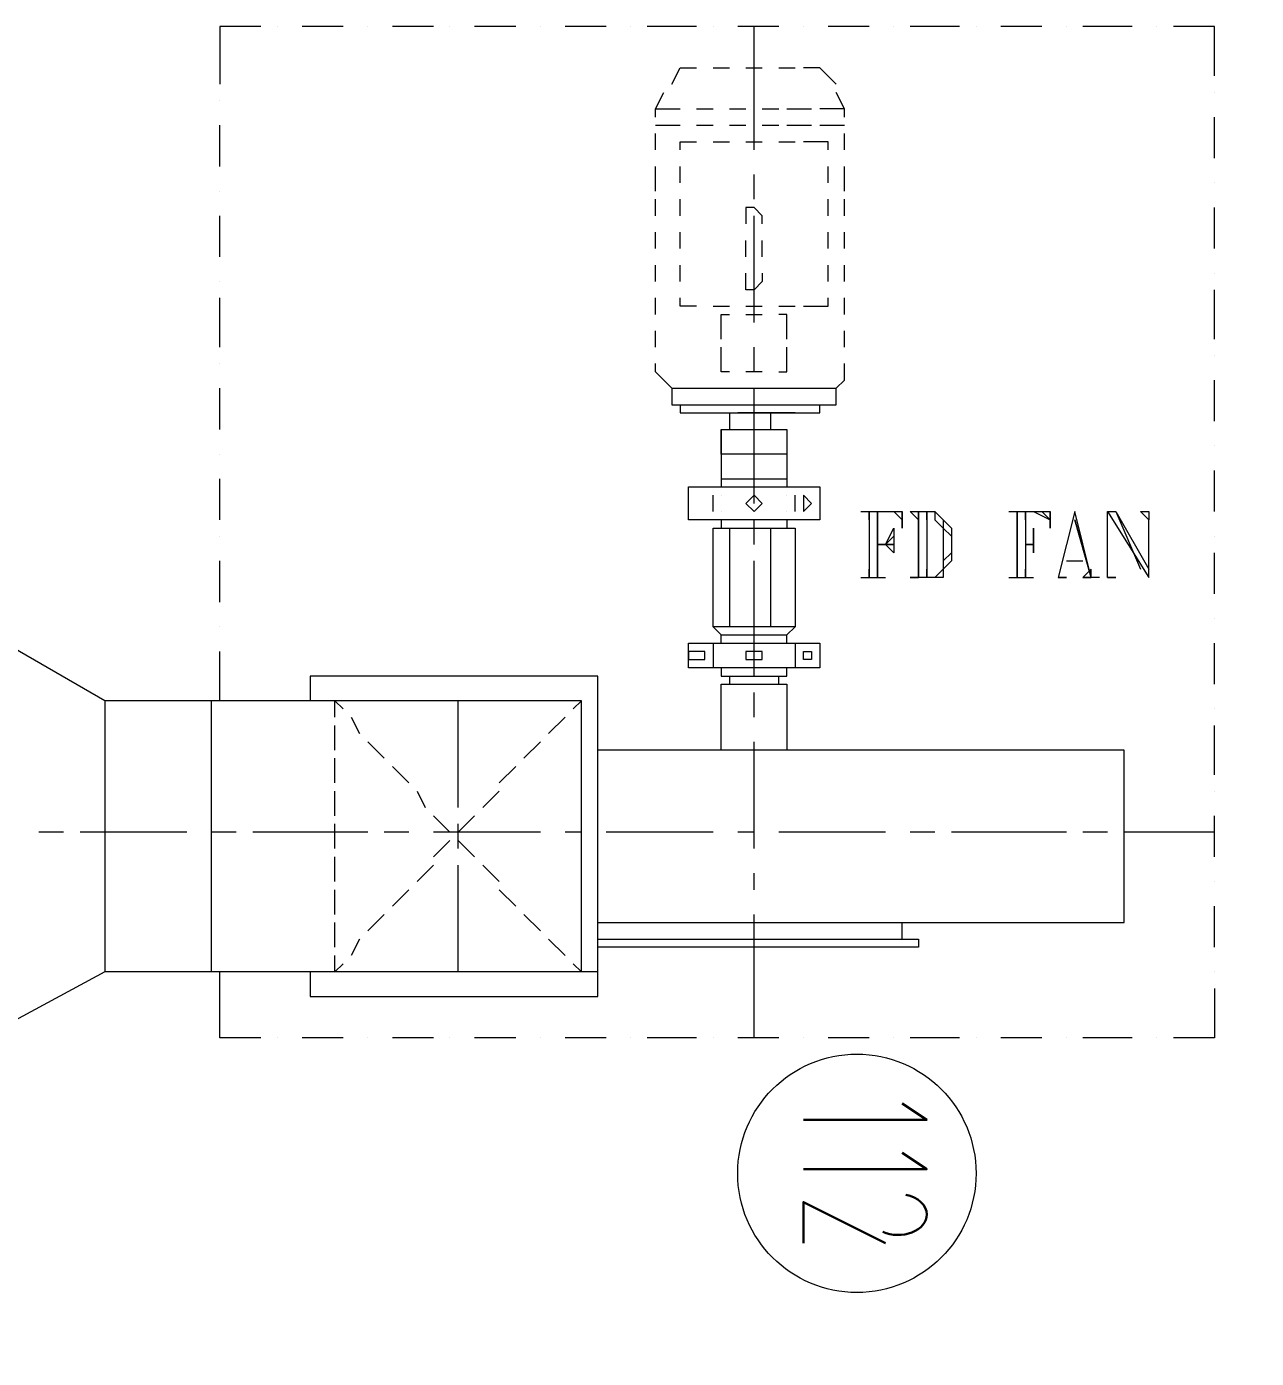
# Model space of a CAD drawing. Header units: metres. Extents: x -941 to 1333, y -28 to 1490.
# Drawn here: x 996.355 to 998.892, y 350.395 to 353.142 of the extents above; entities that cross this region are included whole.
import ezdxf

# ---------------------------------------------------------------- set-up
doc = ezdxf.new("R2010")
doc.units = ezdxf.units.M
doc.layers.add('window', color=3, linetype='Continuous')
doc.styles.add('style2A', font='swissc.ttf')
doc.dimstyles.get("Standard").update_dxf_attribs({"dimtxt": 0.4, "dimasz": 0.18, "dimexe": 0.18, "dimexo": 0.0625, "dimgap": 0, "dimtad": 0, "dimzin": 0, "dimdsep": 46, "dimtxsty": 'style2A', "dimcen": 0.09, "dimse1": 1, "dimse2": 1, "dimadec": 0, "dimazin": 0, "dimtfac": 1, "dimtofl": 0, "dimtmove": 0, "dimatfit": 3, "dimfxl": 0, "dimtolj": 1, "dimtzin": 0, "dimarcsym": 0})

# ---------------------------------------------------------------- blocks, each defined once
blk = doc.blocks.new('*D929')
at = {"layer": 'Defpoints', "color": 0}
for p in [(985.0431, 350.6066), (1008.0731, 350.6064), (1008.073, 347.2686)]:
    blk.add_point(p, dxfattribs=at)
at = {"layer": 'window', "color": 0, "lineweight": -2}
for p, q in [((985.2231, 347.2689), (995.9874, 347.2687)), ((1007.893, 347.2686), (997.1287, 347.2687))]:
    blk.add_line(p, q, dxfattribs=at)
at = {"layer": 'window', "color": 0}
for points in [[(985.2231, 347.2989), (985.2231, 347.2389), (985.0431, 347.2689)], [(1007.893, 347.2986), (1007.893, 347.2386), (1008.073, 347.2686)]]:
    blk.add_solid(points, dxfattribs=at)
at = {"layer": 'window', "color": 0, "insert": (996.558, 347.2687), "char_height": 0.4, "attachment_point": 5, "rotation": 359.9994, "style": 'style2A'}
blk.add_mtext('\\A1;23.03', dxfattribs=at)

msp = doc.modelspace()

# ---------------------------------------------------------------- linework, layer by layer
at = {"lineweight": 0}
for points in [[(996.8379, 353.14216), (996.7531, 353.14216), (996.7531, 353.02345)], [(996.87181, 353.14216), (996.87181, 353.14216)], [(997.00748, 353.14216), (996.92269, 353.14216)], [(997.05835, 353.14216), (997.05835, 353.14216)], [(997.19402, 353.14216), (997.10923, 353.14216)], [(997.22794, 353.14216), (997.22794, 353.14216)], [(997.36361, 353.14216), (997.27881, 353.14216)], [(997.41448, 353.14216), (997.41448, 353.14216)], [(997.55015, 353.14216), (997.46536, 353.14216)], [(997.60102, 353.14216), (997.60102, 353.14216)], [(997.73669, 353.14216), (997.63494, 353.14216)], [(997.77061, 353.14216), (997.77061, 353.14216)], [(997.90627, 353.14216), (997.82148, 353.14216)], [(997.8554, 352.88778), (997.8554, 353.14216)], [(997.95715, 353.14216), (997.95715, 353.14216)], [(998.09282, 353.14216), (998.00803, 353.14216)], [(998.14369, 353.14216), (998.14369, 353.14216)], [(998.27936, 353.14216), (998.17761, 353.14216)], [(998.31328, 353.14216), (998.31328, 353.14216)], [(998.44894, 353.14216), (998.36415, 353.14216)], [(998.49982, 353.14216), (998.49982, 353.14216)], [(998.63549, 353.14216), (998.53374, 353.14216)], [(998.68636, 353.14216), (998.68636, 353.14216)], [(998.80507, 353.04041), (998.80507, 353.14216), (998.72028, 353.14216)], [(997.68582, 353.02345), (997.70277, 353.05737), (997.73669, 353.05737)], [(997.77061, 353.05737), (997.80452, 353.05737)], [(997.83844, 353.05737), (997.87236, 353.05737)], [(997.90627, 353.05737), (997.94019, 353.05737)], [(998.02498, 353.02345), (997.99107, 353.05737), (997.95715, 353.05737)], [(996.7531, 352.98953), (996.7531, 352.98953)], [(997.6519, 352.97257), (997.66886, 353.00649)], [(998.04194, 352.97257), (998.02498, 353.00649)], [(998.80507, 353.00649), (998.80507, 353.00649)], [(997.6519, 352.95562), (997.6519, 352.97257), (997.70277, 352.97257)], [(997.73669, 352.97257), (997.77061, 352.97257)], [(997.80452, 352.97257), (997.83844, 352.97257)], [(997.87236, 352.97257), (997.90627, 352.97257)], [(997.92323, 352.97257), (997.97411, 352.97257)], [(998.04194, 352.95562), (998.04194, 352.97257), (997.99107, 352.97257)], [(998.80507, 352.87082), (998.80507, 352.95562)], [(996.7531, 352.85387), (996.7531, 352.93866)], [(997.6519, 352.93866), (997.70277, 352.93866)], [(997.73669, 352.93866), (997.77061, 352.93866)], [(997.80452, 352.93866), (997.83844, 352.93866)], [(997.87236, 352.93866), (997.90627, 352.93866)], [(997.92323, 352.93866), (997.97411, 352.93866)], [(997.99107, 352.93866), (998.04194, 352.93866)], [(997.6519, 352.88778), (997.6519, 352.9217)], [(997.70277, 352.88778), (997.70277, 352.90474), (997.73669, 352.90474)], [(997.77061, 352.90474), (997.80452, 352.90474)], [(997.83844, 352.90474), (997.87236, 352.90474)], [(997.90627, 352.90474), (997.94019, 352.90474)], [(998.00803, 352.88778), (998.00803, 352.90474), (997.95715, 352.90474)], [(998.04194, 352.88778), (998.04194, 352.9217)], [(997.6519, 352.80299), (997.6519, 352.85387)], [(997.70277, 352.81995), (997.70277, 352.85387)], [(998.00803, 352.81995), (998.00803, 352.85387)], [(998.04194, 352.80299), (998.04194, 352.85387)], [(997.8554, 352.78603), (997.8554, 352.83691)], [(998.80507, 352.81995), (998.80507, 352.81995)], [(996.7531, 352.80299), (996.7531, 352.80299)], [(997.6519, 352.75212), (997.6519, 352.78603)], [(997.70277, 352.75212), (997.70277, 352.78603)], [(997.87236, 352.73516), (997.87236, 352.75212), (997.8554, 352.76907), (997.83844, 352.76907), (997.83844, 352.75212), (997.83844, 352.73516)], [(998.00803, 352.75212), (998.00803, 352.78603)], [(998.04194, 352.75212), (998.04194, 352.78603)], [(998.80507, 352.68428), (998.80507, 352.76907)], [(996.7531, 352.66732), (996.7531, 352.75212)], [(997.8554, 352.53166), (997.8554, 352.75212)], [(997.6519, 352.68428), (997.6519, 352.7182)], [(997.70277, 352.68428), (997.70277, 352.7182)], [(998.00803, 352.68428), (998.00803, 352.7182)], [(998.04194, 352.68428), (998.04194, 352.7182)], [(997.83844, 352.66732), (997.83844, 352.70124)], [(997.87236, 352.66732), (997.87236, 352.70124)], [(997.6519, 352.61645), (997.6519, 352.65037)], [(997.70277, 352.61645), (997.70277, 352.65037)], [(997.87236, 352.63341), (997.87236, 352.61645), (997.8554, 352.59949), (997.83844, 352.59949), (997.83844, 352.61645), (997.83844, 352.63341)], [(998.00803, 352.61645), (998.00803, 352.65037)], [(998.04194, 352.61645), (998.04194, 352.65037)], [(998.80507, 352.63341), (998.80507, 352.63341)], [(996.7531, 352.61645), (996.7531, 352.61645)], [(998.80507, 352.49774), (998.80507, 352.59949)], [(996.7531, 352.48078), (996.7531, 352.58253)], [(997.6519, 352.54861), (997.6519, 352.58253)], [(997.73669, 352.56557), (997.70277, 352.56557), (997.70277, 352.58253)], [(997.95715, 352.56557), (998.00803, 352.56557), (998.00803, 352.58253)], [(998.04194, 352.54861), (998.04194, 352.58253)], [(997.77061, 352.56557), (997.80452, 352.56557)], [(997.78757, 352.49774), (997.78757, 352.54861), (997.80452, 352.54861)], [(997.83844, 352.56557), (997.87236, 352.56557)], [(997.83844, 352.54861), (997.87236, 352.54861)], [(997.90627, 352.56557), (997.94019, 352.56557)], [(997.92323, 352.49774), (997.92323, 352.54861), (997.90627, 352.54861)], [(997.6519, 352.48078), (997.6519, 352.5147)], [(998.04194, 352.48078), (998.04194, 352.5147)], [(997.80452, 352.42991), (997.78757, 352.42991), (997.78757, 352.48078)], [(997.8554, 352.42991), (997.8554, 352.48078)], [(997.90627, 352.42991), (997.92323, 352.42991), (997.92323, 352.48078)], [(998.80507, 352.46382), (998.80507, 352.46382)], [(996.7531, 352.44686), (996.7531, 352.44686)], [(997.66886, 352.41295), (997.6519, 352.42991), (997.6519, 352.44686)], [(998.04194, 352.41295), (998.04194, 352.42991), (998.04194, 352.44686)], [(997.66886, 352.41295), (997.68582, 352.39599), (998.02498, 352.39599), (998.04194, 352.41295)], [(997.87236, 352.42991), (997.83844, 352.42991)], [(998.80507, 352.32816), (998.80507, 352.41295)], [(996.7531, 352.3112), (996.7531, 352.39599)], [(997.68582, 352.39599), (997.68582, 352.36207), (998.02498, 352.36207), (998.02498, 352.39599)], [(997.8554, 352.15857), (997.8554, 352.39599)], [(997.70277, 352.36207), (997.70277, 352.34511), (997.99107, 352.34511), (997.99107, 352.36207)], [(997.77061, 352.34511), (997.94019, 352.34511), (997.82148, 352.34511)], [(997.80452, 352.34511), (997.80452, 352.3112)], [(997.88932, 352.34511), (997.88932, 352.3112)], [(997.78757, 352.3112), (997.78757, 352.19249)], [(997.92323, 352.3112), (997.92323, 352.19249)], [(998.80507, 352.27728), (998.80507, 352.27728)], [(996.7531, 352.26032), (996.7531, 352.26032)], [(998.80507, 352.14161), (998.80507, 352.22641)], [(996.7531, 352.12465), (996.7531, 352.20945)], [(997.78757, 352.20945), (997.92323, 352.20945)], [(997.77061, 352.14161), (997.77061, 352.17553)], [(997.78757, 352.17553), (997.78757, 352.17553)], [(997.8554, 352.15857), (997.8554, 352.15857)], [(997.8554, 352.15857), (997.8554, 352.15857)], [(997.8554, 352.15857), (997.8554, 352.15857)], [(997.92323, 352.17553), (997.92323, 352.17553)], [(997.94019, 352.14161), (997.94019, 352.17553)], [(997.95715, 352.15857), (997.95715, 352.15857)], [(997.95715, 352.15857), (997.95715, 352.15857)], [(997.95715, 352.15857), (997.95715, 352.15857)], [(997.78757, 352.14161), (997.78757, 352.14161)], [(997.92323, 352.14161), (997.92323, 352.14161)], [(998.07586, 352.14161), (998.16065, 352.14161), (998.16065, 352.1077), (998.16065, 352.14161)], [(998.09282, 352.14161), (998.09282, 352.12465), (998.09282, 352.14161), (998.09282, 352.00595), (998.09282, 352.0229)], [(998.10978, 352.14161), (998.10978, 352.12465)], [(998.14369, 352.14161), (998.16065, 352.12465)], [(998.19457, 352.12465), (998.17761, 352.14161), (998.22848, 352.14161), (998.24544, 352.12465), (998.2624, 352.1077), (998.2624, 352.09074), (998.2624, 352.05682), (998.2624, 352.03986), (998.24544, 352.0229), (998.24544, 352.00595), (998.22848, 352.00595), (998.17761, 352.00595), (998.19457, 352.00595), (998.19457, 352.0229)], [(998.21153, 352.14161), (998.21153, 352.12465), (998.21153, 352.14161), (998.21153, 352.00595), (998.21153, 352.0229)], [(998.22848, 352.14161), (998.22848, 352.12465), (998.24544, 352.1077), (998.24544, 352.09074), (998.24544, 352.05682), (998.24544, 352.0229), (998.22848, 352.00595)], [(998.38111, 352.14161), (998.4659, 352.14161), (998.4659, 352.1077), (998.4659, 352.14161)], [(998.39807, 352.14161), (998.39807, 352.12465)], [(998.41503, 352.14161), (998.41503, 352.12465), (998.41503, 352.14161), (998.41503, 352.00595), (998.41503, 352.0229)], [(998.43199, 352.14161), (998.4659, 352.12465), (998.44894, 352.14161), (998.4659, 352.12465)], [(998.56765, 352.00595), (998.53374, 352.00595), (998.55069, 352.00595), (998.51678, 352.12465), (998.55069, 352.00595), (998.51678, 352.14161), (998.48286, 352.00595), (998.49982, 352.00595), (998.48286, 352.00595)], [(998.58461, 352.00595), (998.60157, 352.00595), (998.58461, 352.00595), (998.58461, 352.14161), (998.6694, 352.00595), (998.6694, 352.12465)], [(998.58461, 352.12465), (998.58461, 352.14161), (998.60157, 352.14161), (998.6694, 352.0229)], [(998.60157, 352.14161), (998.65244, 352.0229)], [(997.77061, 352.1077), (997.94019, 352.1077), (997.94019, 351.9042), (997.77061, 351.9042), (997.77061, 352.1077), (997.78757, 352.1077), (997.92323, 352.1077), (997.94019, 352.1077)], [(997.78757, 352.12465), (997.78757, 352.1077)], [(997.80452, 352.1077), (997.80452, 351.9042)], [(997.8554, 352.07378), (997.8554, 352.12465)], [(997.88932, 352.1077), (997.88932, 351.9042)], [(997.92323, 352.12465), (997.92323, 352.1077)], [(998.24544, 352.12465), (998.24544, 352.1077), (998.2624, 352.09074), (998.2624, 352.05682), (998.24544, 352.03986), (998.24544, 352.0229)], [(996.7531, 352.09074), (996.7531, 352.09074)], [(998.14369, 352.09074), (998.12673, 352.07378), (998.14369, 352.05682)], [(998.43199, 352.09074), (998.43199, 352.07378), (998.43199, 352.05682)], [(998.80507, 352.09074), (998.80507, 352.09074)], [(997.49927, 351.19194), (997.49927, 351.75157), (996.51569, 351.75157), (996.07477, 352.00595), (996.02389, 352.00595), (996.02389, 352.05682)], [(998.10978, 352.07378), (998.14369, 352.07378)], [(998.14369, 352.07378), (998.10978, 352.07378), (998.14369, 352.07378)], [(998.41503, 352.07378), (998.43199, 352.07378)], [(998.43199, 352.07378), (998.41503, 352.07378), (998.43199, 352.07378)], [(998.80507, 351.97203), (998.80507, 352.05682)], [(996.7531, 351.95507), (996.7531, 352.03986)], [(997.8554, 351.80245), (997.8554, 352.03986)], [(998.10978, 352.0229), (998.10978, 352.00595)], [(998.39807, 352.0229), (998.39807, 352.00595)], [(998.49982, 352.03986), (998.53374, 352.03986)], [(998.55069, 352.00595), (998.55069, 352.0229), (998.53374, 352.00595)], [(998.07586, 352.00595), (998.12673, 352.00595)], [(998.09282, 352.00595), (998.09282, 352.00595)], [(998.10978, 352.00595), (998.10978, 352.00595)], [(998.21153, 352.00595), (998.21153, 352.00595)], [(998.38111, 352.00595), (998.43199, 352.00595)], [(998.39807, 352.00595), (998.39807, 352.00595)], [(998.41503, 352.00595), (998.41503, 352.00595)], [(998.80507, 351.92115), (998.80507, 351.92115)], [(996.7531, 351.9042), (996.7531, 351.9042)], [(997.77061, 351.9042), (997.78757, 351.88724), (997.92323, 351.88724), (997.94019, 351.9042)], [(997.78757, 351.87028), (997.78757, 351.88724)], [(997.92323, 351.87028), (997.92323, 351.88724)], [(997.77061, 351.87028), (997.77061, 351.8194)], [(997.78757, 351.87028), (997.78757, 351.87028)], [(997.92323, 351.87028), (997.92323, 351.87028)], [(997.94019, 351.87028), (997.94019, 351.8194)], [(998.80507, 351.78549), (998.80507, 351.87028)], [(996.7531, 351.75157), (996.7531, 351.85332)], [(997.73669, 351.83636), (997.73669, 351.83636)], [(997.73669, 351.83636), (997.73669, 351.83636)], [(997.73669, 351.83636), (997.73669, 351.83636)], [(997.8554, 351.83636), (997.8554, 351.83636)], [(997.8554, 351.83636), (997.8554, 351.83636)], [(997.8554, 351.83636), (997.8554, 351.83636)], [(997.95715, 351.83636), (997.95715, 351.83636)], [(997.95715, 351.83636), (997.95715, 351.83636)], [(997.95715, 351.83636), (997.95715, 351.83636)], [(996.93965, 351.19194), (996.93965, 351.14107), (997.53319, 351.14107), (997.53319, 351.80245), (996.93965, 351.80245), (996.93965, 351.75157)], [(997.78757, 351.8194), (997.78757, 351.80245), (997.92323, 351.80245), (997.92323, 351.8194)], [(997.78757, 351.8194), (997.78757, 351.8194)], [(997.80452, 351.80245), (997.80452, 351.78549), (997.90627, 351.78549), (997.90627, 351.80245)], [(997.92323, 351.8194), (997.92323, 351.8194)], [(997.78757, 351.64982), (997.78757, 351.78549), (997.92323, 351.78549), (997.92323, 351.64982)], [(997.80452, 351.78549), (997.80452, 351.78549)], [(997.88932, 351.78549), (997.88932, 351.78549)], [(996.51569, 351.75157), (996.51569, 351.19194)], [(996.73615, 351.19194), (996.73615, 351.75157)], [(996.99052, 351.71765), (996.99052, 351.75157), (997.00748, 351.73461)], [(997.2449, 351.53111), (997.2449, 351.75157)], [(997.49927, 351.75157), (997.48231, 351.73461)], [(997.8554, 351.71765), (997.8554, 351.76853)], [(998.80507, 351.73461), (998.80507, 351.73461)], [(996.99052, 351.64982), (996.99052, 351.70069)], [(997.02444, 351.71765), (997.0414, 351.68374)], [(997.46536, 351.71765), (997.43144, 351.68374)], [(998.80507, 351.59894), (998.80507, 351.70069)], [(997.05835, 351.66678), (997.09227, 351.63286)], [(997.41448, 351.66678), (997.38056, 351.63286)], [(997.8554, 351.44632), (997.8554, 351.66678)], [(997.53319, 351.29369), (998.61853, 351.29369), (998.61853, 351.64982), (997.53319, 351.64982)], [(996.99052, 351.58199), (996.99052, 351.63286)], [(997.10923, 351.6159), (997.14315, 351.58199)], [(997.36361, 351.6159), (997.32969, 351.58199)], [(996.99052, 351.51415), (996.99052, 351.56503)], [(997.16011, 351.56503), (997.17706, 351.53111)], [(997.32969, 351.56503), (997.29577, 351.53111)], [(998.80507, 351.56503), (998.80507, 351.56503)], [(997.19402, 351.51415), (997.22794, 351.48024)], [(997.27881, 351.51415), (997.2449, 351.48024)], [(998.80507, 351.42936), (998.80507, 351.51415)], [(996.43089, 351.48024), (996.38002, 351.48024)], [(996.68527, 351.48024), (996.46481, 351.48024)], [(996.78702, 351.48024), (996.73615, 351.48024)], [(997.05835, 351.48024), (996.82094, 351.48024)], [(996.99052, 351.44632), (996.99052, 351.49719)], [(997.14315, 351.48024), (997.09227, 351.48024)], [(997.41448, 351.48024), (997.19402, 351.48024)], [(997.2449, 351.44632), (997.2449, 351.49719)], [(997.49927, 351.48024), (997.46536, 351.48024)], [(997.77061, 351.48024), (997.55015, 351.48024)], [(997.8554, 351.48024), (997.82148, 351.48024)], [(998.12673, 351.48024), (997.90627, 351.48024)], [(998.22848, 351.48024), (998.17761, 351.48024)], [(998.49982, 351.48024), (998.2624, 351.48024)], [(998.58461, 351.48024), (998.53374, 351.48024)], [(998.80507, 351.48024), (998.61853, 351.48024)], [(997.22794, 351.46328), (997.19402, 351.42936)], [(997.2449, 351.46328), (997.27881, 351.42936)], [(996.99052, 351.37849), (996.99052, 351.42936)], [(997.19402, 351.4124), (997.16011, 351.37849)], [(997.2449, 351.19194), (997.2449, 351.4124)], [(997.29577, 351.4124), (997.32969, 351.37849)], [(997.8554, 351.36153), (997.8554, 351.39544)], [(998.80507, 351.37849), (998.80507, 351.37849)], [(996.99052, 351.31065), (996.99052, 351.36153)], [(997.14315, 351.36153), (997.10923, 351.32761)], [(997.32969, 351.36153), (997.36361, 351.32761)], [(997.09227, 351.31065), (997.05835, 351.27673)], [(997.38056, 351.31065), (997.41448, 351.27673)], [(997.8554, 351.05628), (997.8554, 351.31065)], [(998.80507, 351.24282), (998.80507, 351.32761)], [(996.99052, 351.24282), (996.99052, 351.29369)], [(998.16065, 351.25978), (998.16065, 351.29369)], [(997.0414, 351.25978), (997.02444, 351.22586)], [(997.43144, 351.25978), (997.46536, 351.22586)], [(997.53319, 351.25978), (998.19457, 351.25978), (998.19457, 351.24282), (997.53319, 351.24282)], [(997.00748, 351.2089), (996.99052, 351.19194), (996.99052, 351.22586)], [(997.48231, 351.2089), (997.49927, 351.19194)], [(997.53319, 351.19194), (996.51569, 351.19194), (996.07477, 350.95453), (996.02389, 350.95453), (996.02389, 350.90365), (996.02389, 350.93757)], [(996.8379, 351.05628), (996.7531, 351.05628), (996.7531, 351.19194)], [(998.80507, 351.19194), (998.80507, 351.19194)], [(998.80507, 351.15803), (998.80507, 351.05628), (998.72028, 351.05628)], [(996.87181, 351.05628), (996.87181, 351.05628)], [(997.00748, 351.05628), (996.92269, 351.05628)], [(997.05835, 351.05628), (997.05835, 351.05628)], [(997.19402, 351.05628), (997.10923, 351.05628)], [(997.22794, 351.05628), (997.22794, 351.05628)], [(997.36361, 351.05628), (997.27881, 351.05628)], [(997.41448, 351.05628), (997.41448, 351.05628)], [(997.55015, 351.05628), (997.46536, 351.05628)], [(997.60102, 351.05628), (997.60102, 351.05628)], [(997.73669, 351.05628), (997.63494, 351.05628)], [(997.77061, 351.05628), (997.77061, 351.05628)], [(997.90627, 351.05628), (997.82148, 351.05628)], [(997.95715, 351.05628), (997.95715, 351.05628)], [(998.09282, 351.05628), (998.00803, 351.05628)], [(998.14369, 351.05628), (998.14369, 351.05628)], [(998.27936, 351.05628), (998.17761, 351.05628)], [(998.31328, 351.05628), (998.31328, 351.05628)], [(998.44894, 351.05628), (998.36415, 351.05628)], [(998.49982, 351.05628), (998.49982, 351.05628)], [(998.63549, 351.05628), (998.53374, 351.05628)], [(998.68636, 351.05628), (998.68636, 351.05628)]]:
    msp.add_lwpolyline(points, dxfattribs=at)
for points in [[(997.78757, 352.26032), (997.78757, 352.3112), (997.92323, 352.3112), (997.92323, 352.26032)], [(997.99107, 352.12465), (997.71973, 352.12465), (997.71973, 352.19249), (997.92323, 352.19249), (997.99107, 352.19249)], [(997.8554, 352.17553), (997.87236, 352.15857), (997.8554, 352.14161), (997.83844, 352.15857)], [(997.95715, 352.17553), (997.95715, 352.15857), (997.95715, 352.14161), (997.97411, 352.15857)], [(998.10978, 352.12465), (998.10978, 352.00595), (998.10978, 352.14161)], [(998.16065, 352.12465), (998.14369, 352.14161)], [(998.19457, 352.12465), (998.19457, 352.14161), (998.19457, 352.00595)], [(998.39807, 352.12465), (998.39807, 352.14161), (998.39807, 352.00595)], [(998.6694, 352.14161), (998.6694, 352.12465), (998.65244, 352.14161)], [(998.14369, 352.05682), (998.12673, 352.07378), (998.14369, 352.1077)], [(998.43199, 352.05682), (998.43199, 352.07378), (998.43199, 352.1077)], [(997.71973, 351.8194), (997.71973, 351.87028), (997.99107, 351.87028), (997.99107, 351.8194)], [(997.73669, 351.83636), (997.75365, 351.83636), (997.75365, 351.85332), (997.73669, 351.85332), (997.71973, 351.85332), (997.71973, 351.83636)], [(997.8554, 351.83636), (997.87236, 351.83636), (997.87236, 351.85332), (997.8554, 351.85332), (997.83844, 351.85332), (997.83844, 351.83636)], [(997.95715, 351.83636), (997.95715, 351.85332), (997.97411, 351.85332), (997.97411, 351.83636)]]:
    msp.add_lwpolyline(points, close=True, dxfattribs=at)
at = {"lineweight": 30}
for points in [[(997.95715, 350.88669), (998.21153, 350.88669), (998.16065, 350.92061)], [(997.95715, 350.78494), (998.21153, 350.78494), (998.16065, 350.81886)], [(998.12673, 350.63232), (997.95715, 350.71711), (997.95715, 350.63232)]]:
    msp.add_lwpolyline(points, dxfattribs=at)
at = {"lineweight": 18}
msp.add_circle((998.06738, 350.77646), 0.2459, dxfattribs=at)
at = {"lineweight": 30}
msp.add_arc((998.15222, 350.72951), 0.08023, 246.8862, 291.0733, dxfattribs=at)
for points in [[(998.21152, 350.69127), (998.21177, 350.71041), (998.19405, 350.72729), (998.16825, 350.73248)], [(998.18107, 350.65464), (998.19996, 350.66216), (998.21162, 350.67642), (998.21153, 350.69186)]]:
    msp.add_open_spline(points, degree=3, dxfattribs=at)

# ---------------------------------------------------------------- dimensions: what is measured, and where the dimension line sits
at = {"layer": 'window'}
dim = msp.add_aligned_dim(p1=(985.0431, 350.60665), p2=(1008.07307, 350.60642), distance=-3.33779, dimstyle='Standard', dxfattribs=at)
dim.commit()
dim.dimension.update_dxf_attribs({"geometry": '*D929', "text_midpoint": (996.55805, 347.26874)})

doc.saveas('drawing.dxf')
